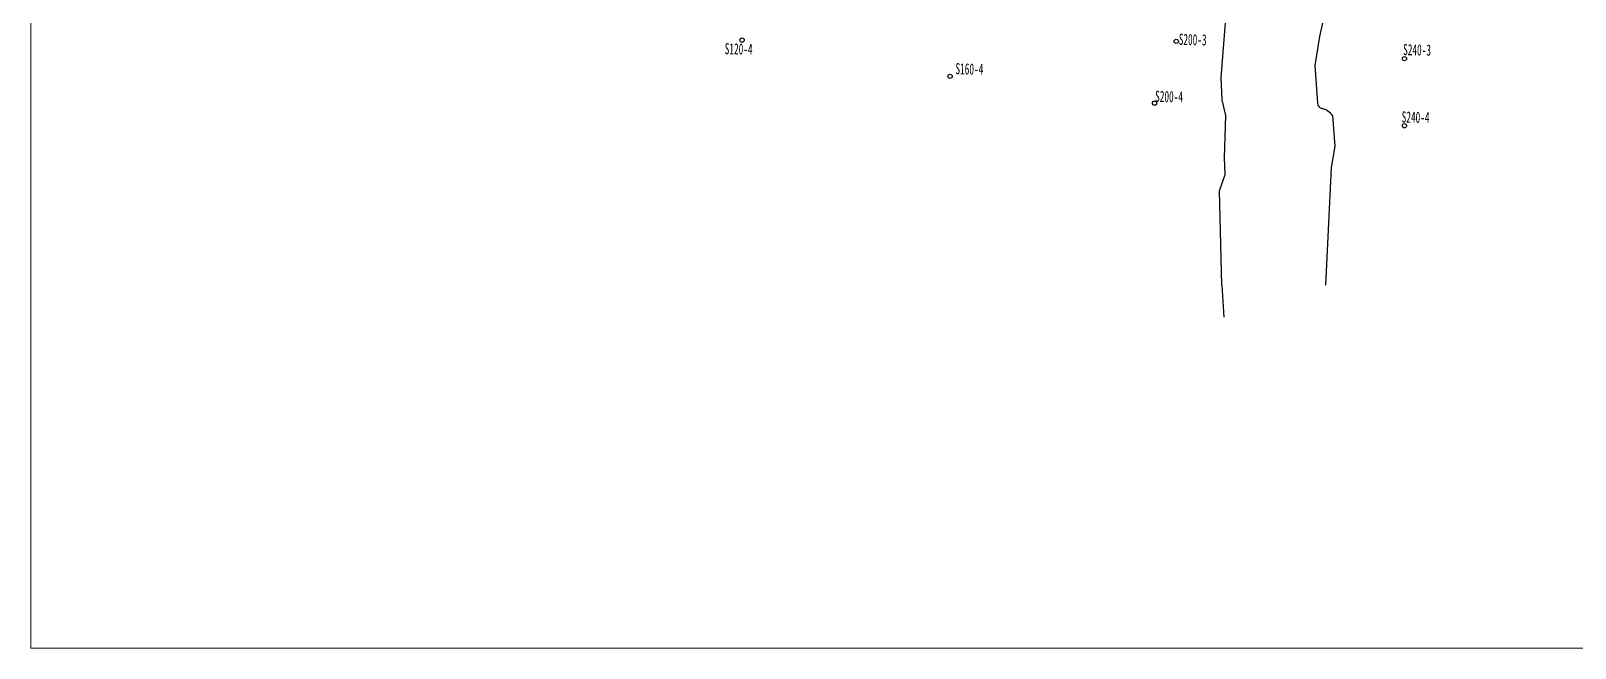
# Model space of a CAD drawing. Header units: inches. Extents: x 0 to 606, y 0 to 141.
# Drawn here: x 0 to 138.1, y 0 to 55.2 of the extents above; entities that cross this region are included whole.
import ezdxf
from ezdxf.enums import TextEntityAlignment as Align

# ---------------------------------------------------------------- set-up
doc = ezdxf.new("R2010")
doc.units = ezdxf.units.IN
doc.header["$MEASUREMENT"] = 0
doc.linetypes.add('CENTER2', pattern=[1.125, 0.75, -0.125, 0.125, -0.125])
doc.layers.add('地表沉降（上行线）', color=7, linetype='CENTER2')
doc.styles.add('宋体', font='', dxfattribs={"width": 0.72, "height": 1})
doc.styles.get('宋体').set_extended_font_data('SimSun')

msp = doc.modelspace()

# ---------------------------------------------------------------- linework, layer by layer
at = {"lineweight": 9, "ltscale": 0.5}
for p, q in [((0, 140.65), (0, 0)), ((0, 0), (605.69, 0))]:
    msp.add_line(p, q, dxfattribs=at)
at = {"color": 253}
for p, q in [((116.65, 60.98), (115.27, 54.72)), ((106.45, 51.07), (107.1, 58.93)), ((115.27, 54.72), (114.83, 52.12)), ((114.83, 52.12), (115.07, 48.76)), ((106.55, 49.06), (106.45, 51.07)), ((106.88, 47.65), (106.55, 49.06)), ((106.77, 43.86), (106.88, 47.65)), ((116.42, 47.65), (116.63, 44.9)), ((116.63, 44.9), (116.31, 42.99)), ((106.82, 42.39), (106.77, 43.86)), ((116.31, 42.99), (115.81, 32.47)), ((106.31, 40.93), (106.82, 42.39)), ((106.51, 32.47), (106.31, 40.93))]:
    msp.add_line(p, q, dxfattribs=at)
at = {"color": 253, "linetype": 'Continuous'}
for p, q in [((106.51, 32.47), (106.71, 29.61)), ((115.81, 32.47), (115.81, 32.47))]:
    msp.add_line(p, q, dxfattribs=at)
at = {"ltscale": 0.5}
for centre in [(63.61, 54.4), (102.45, 54.29), (122.86, 52.74), (82.22, 51.16), (100.51, 48.76), (122.86, 46.74)]:
    msp.add_circle(centre, 0.191, dxfattribs=at)
at = {"color": 253}
for centre, radius, start, end in [((115.61, 48.8), 0.54, 184.0609, 257.4471), ((115.15, 46.75), 1.56, 35.1224, 77.4471)]:
    msp.add_arc(centre, radius, start, end, dxfattribs=at)

# ---------------------------------------------------------------- texts
at = {"layer": '地表沉降（上行线）', "color": 7, "linetype": 'Continuous', "style": '宋体', "width": 0.61}
for s, p in [('S120-4', (62.06, 53.64)), ('S200-3', (102.67, 54.48)), ('S240-3', (122.74, 53.56)), ('S160-4', (82.7, 51.85)), ('S200-4', (100.56, 49.38)), ('S240-4', (122.61, 47.53))]:
    msp.add_text(s, height=1, rotation=358.6696, dxfattribs=at).set_placement(p, align=Align.MIDDLE_LEFT)

doc.saveas('drawing.dxf')
